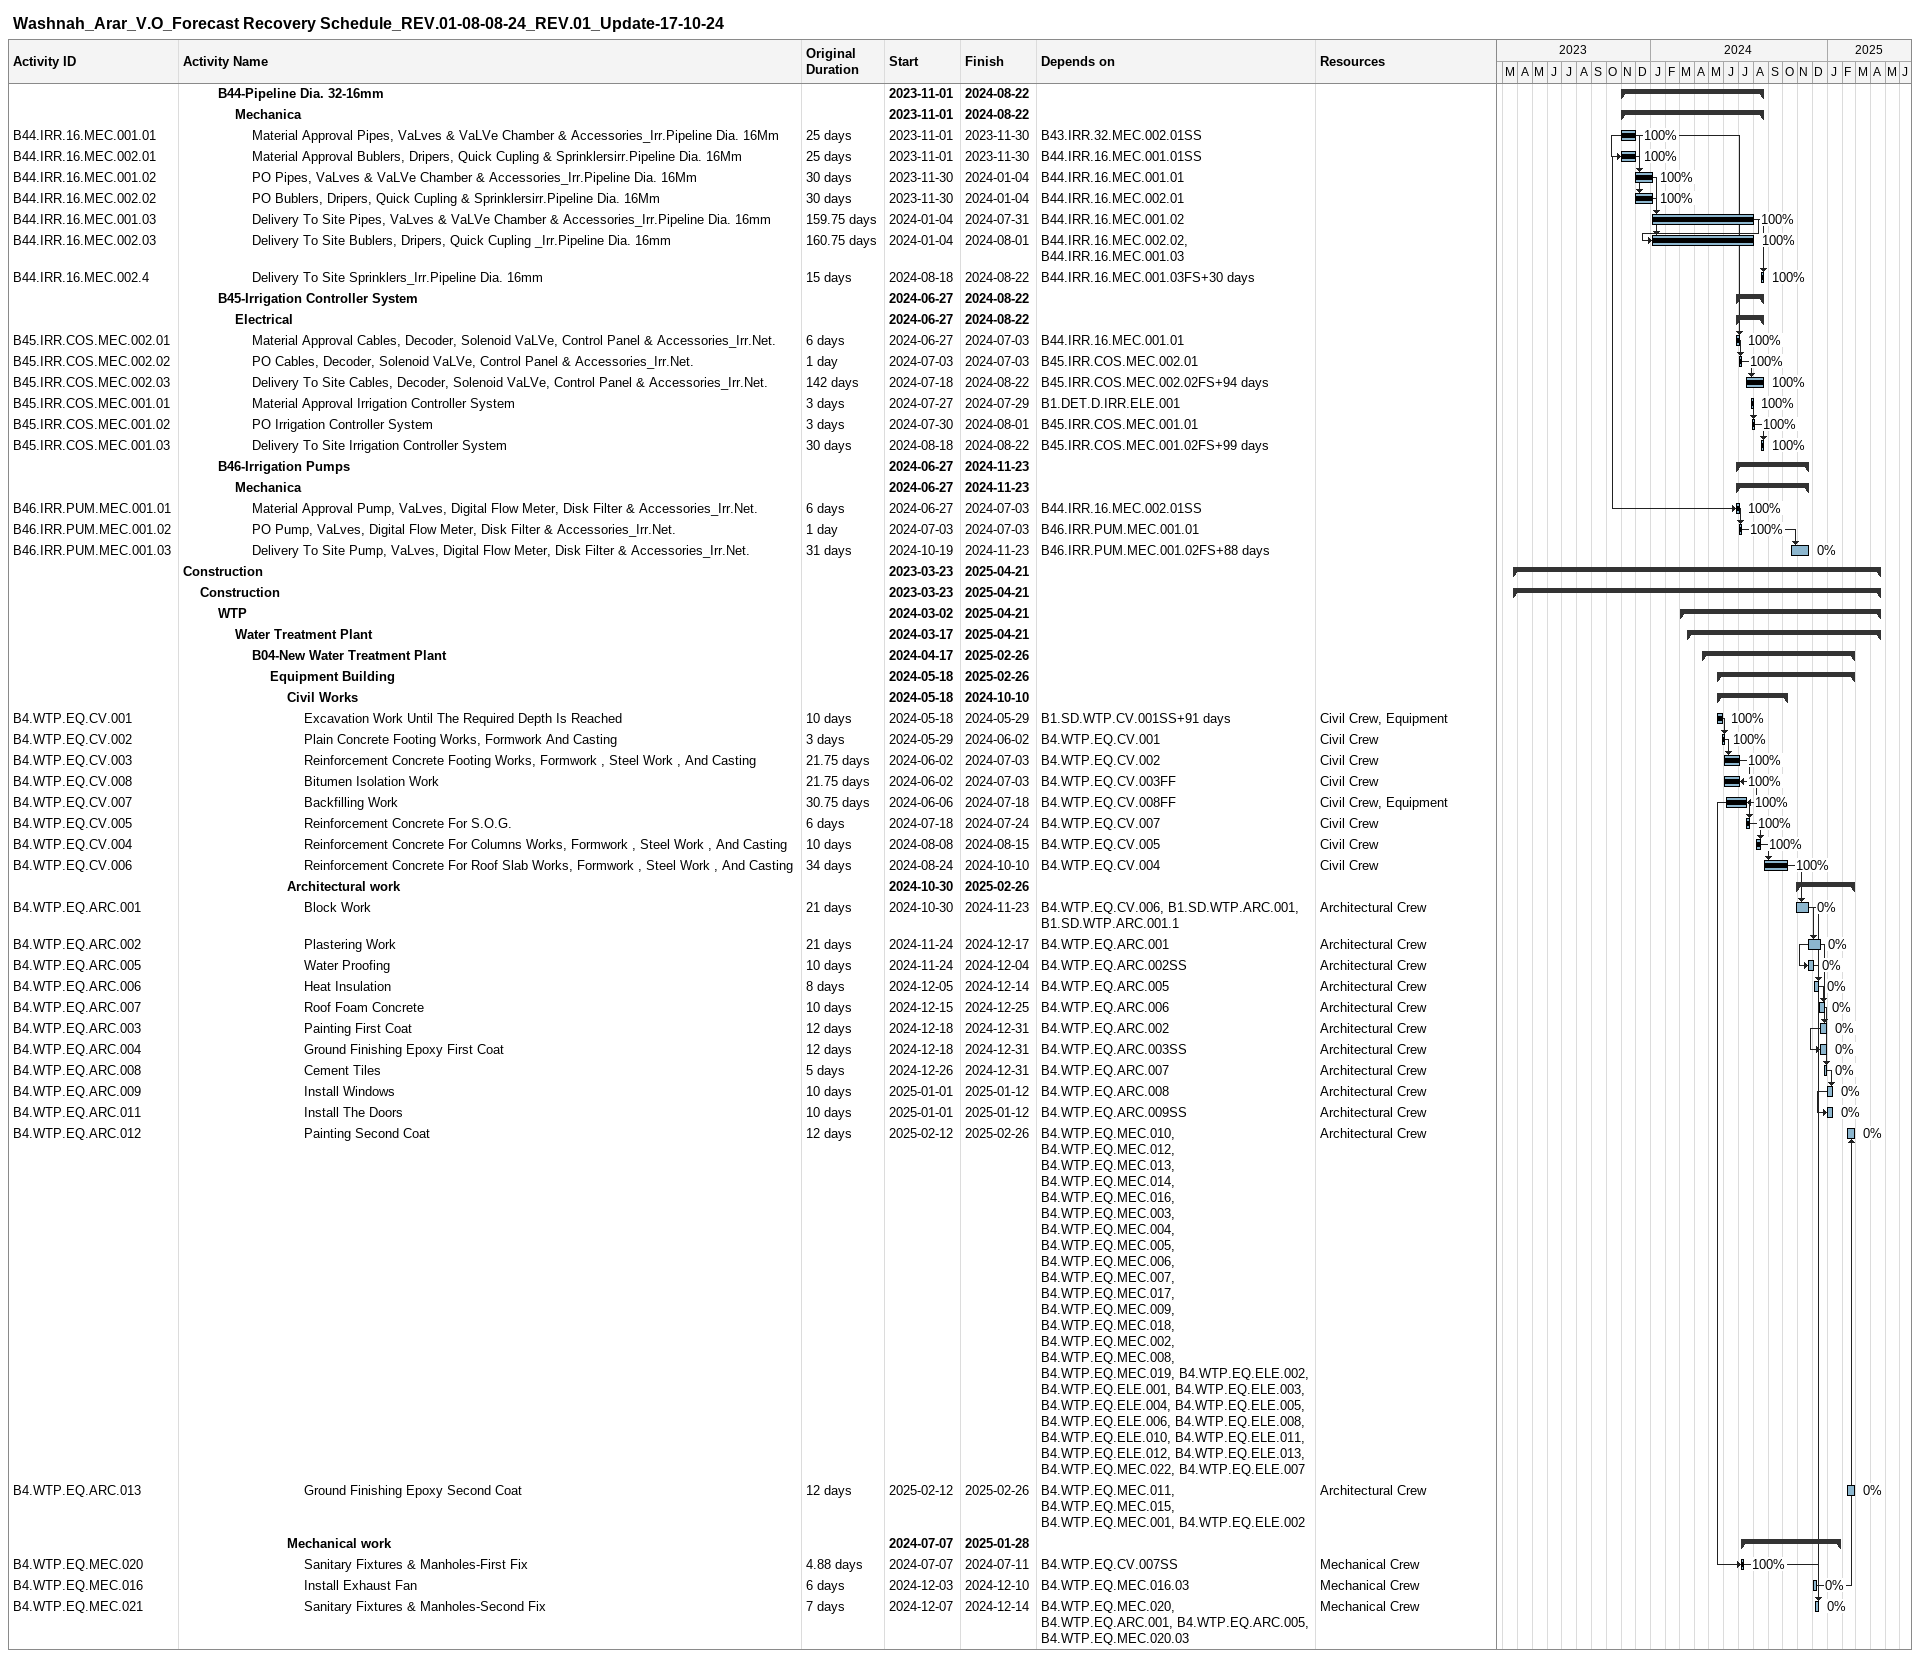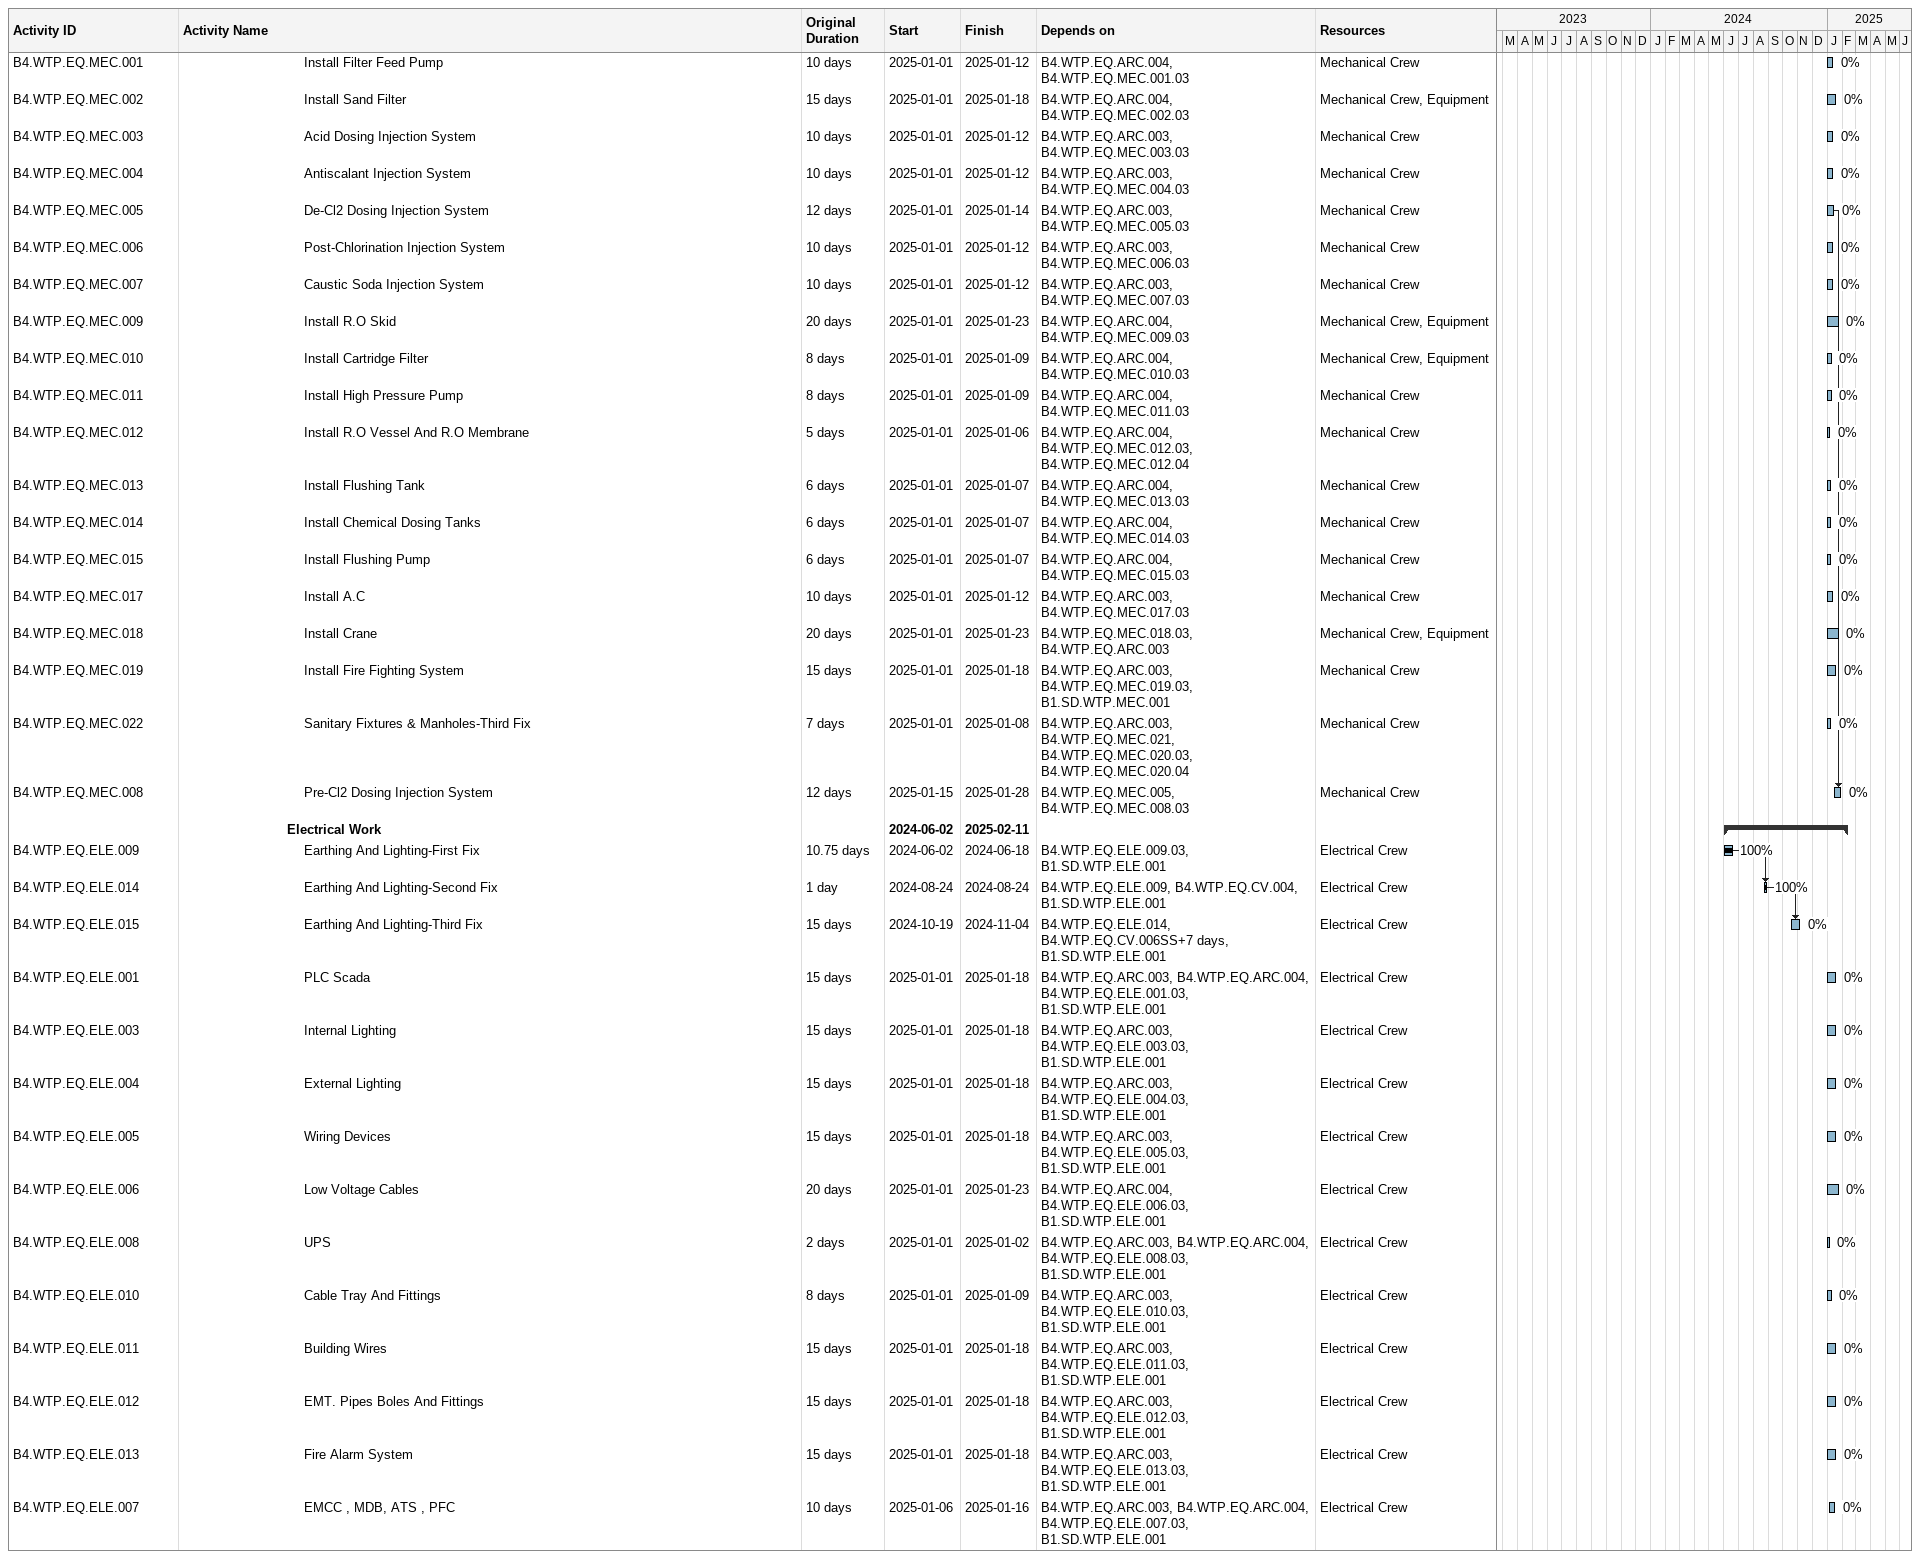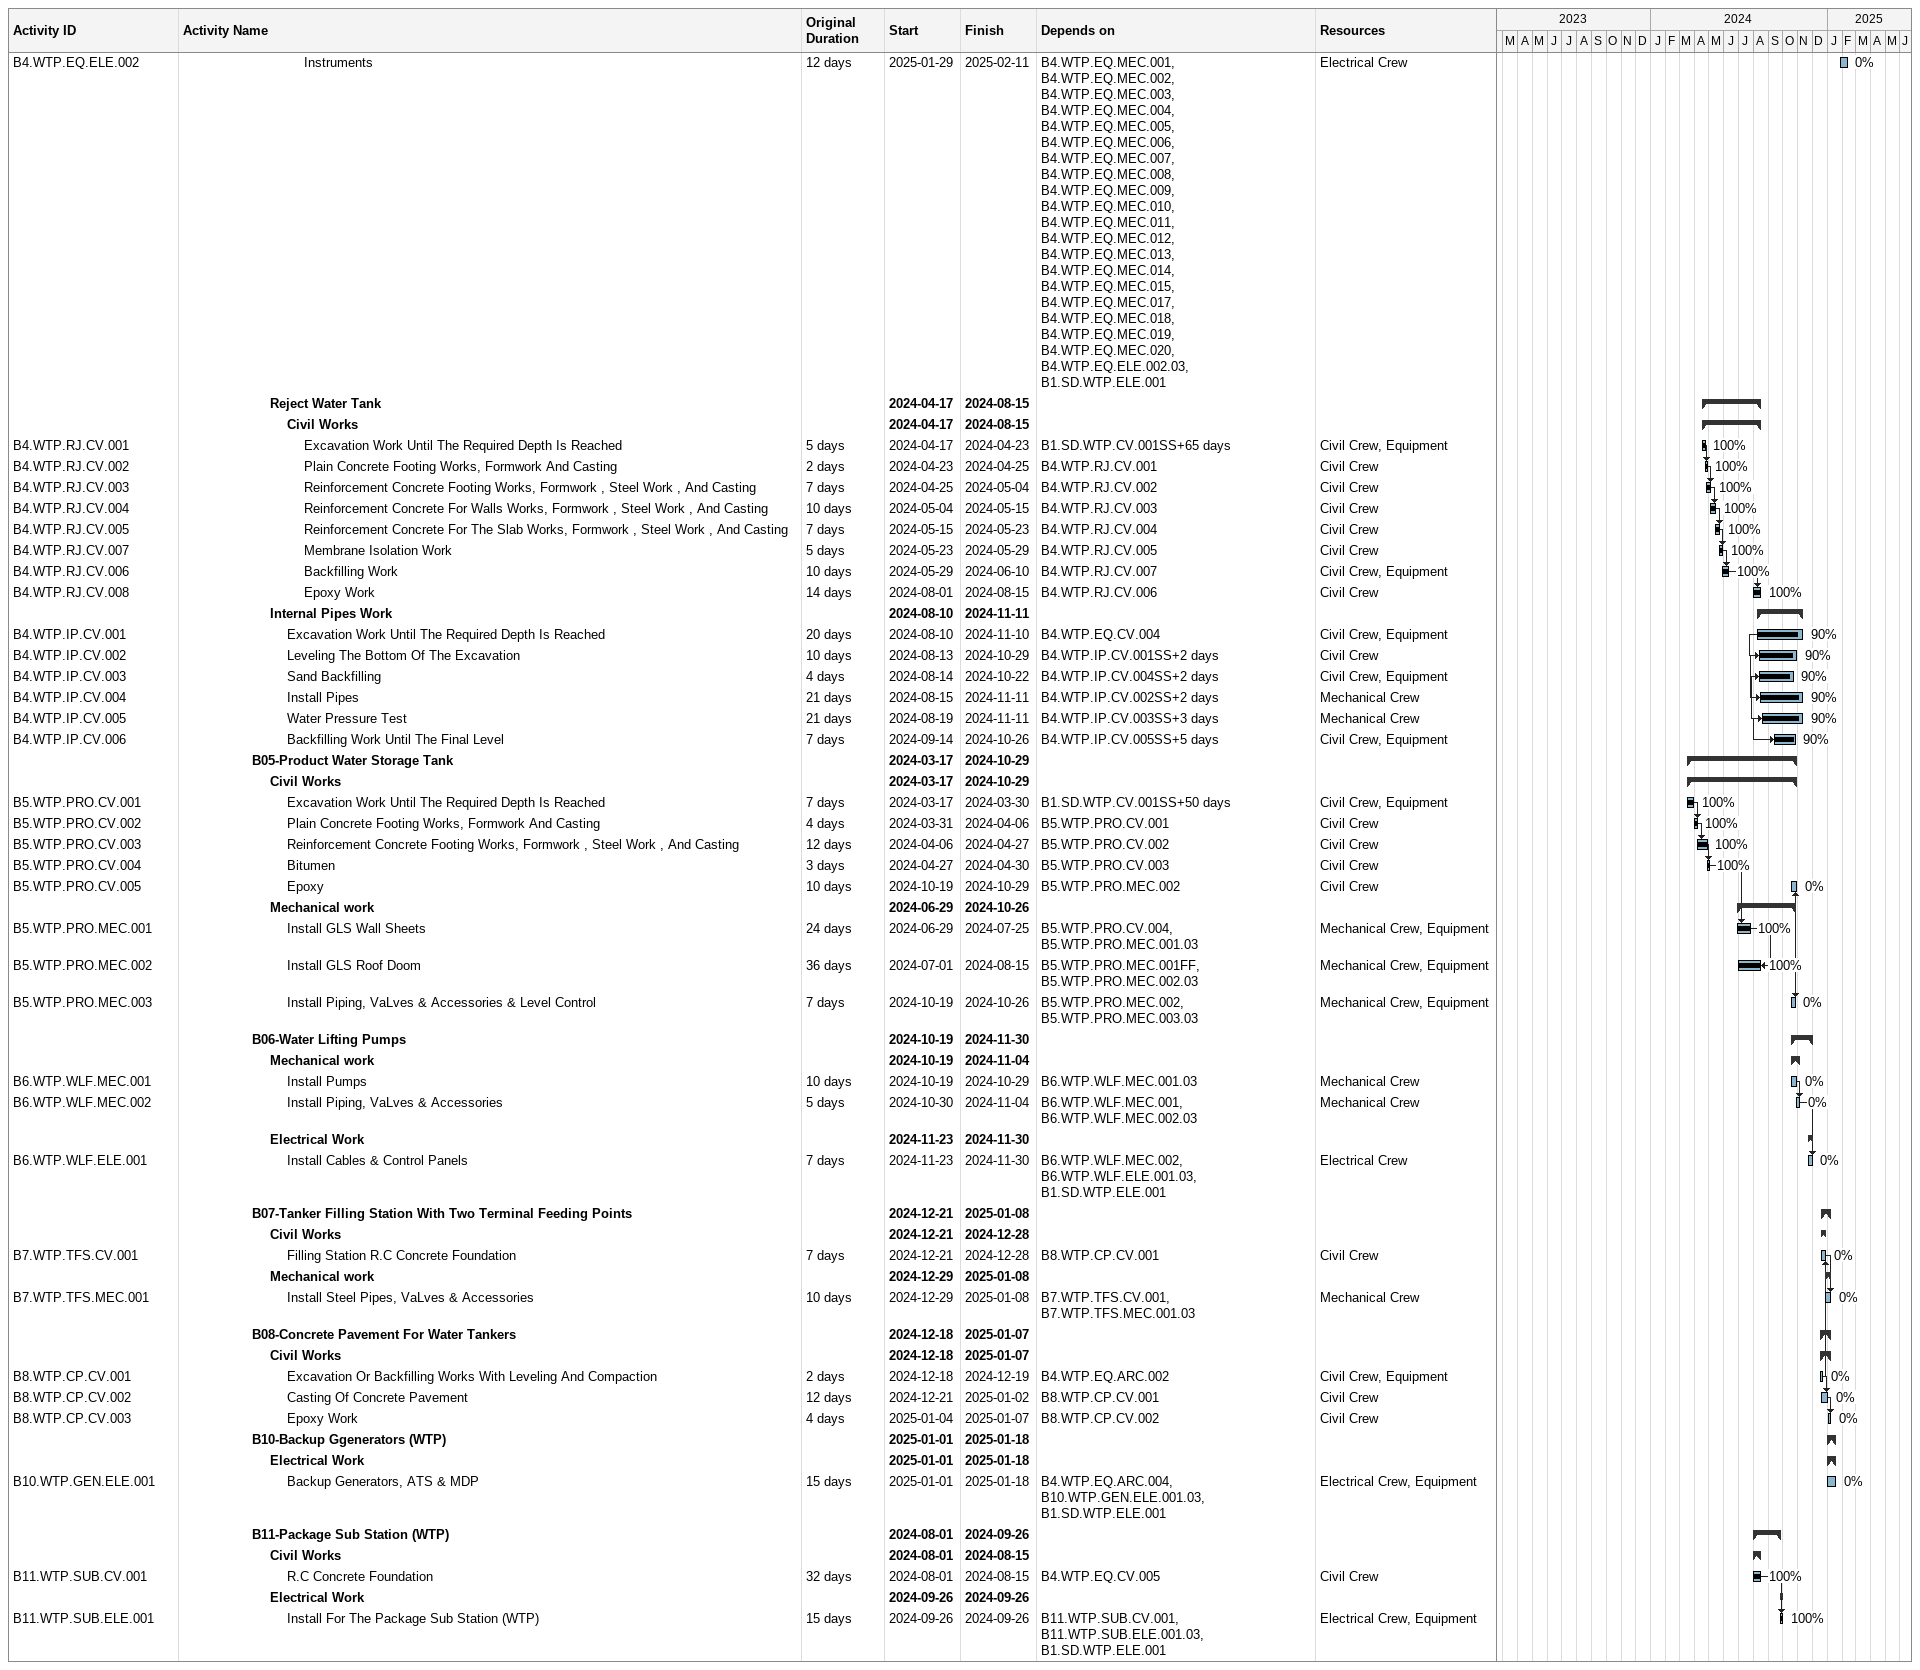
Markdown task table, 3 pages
Washnah_Arar_V.O_Forecast Recovery Schedule_REV.01-08-08-24_REV.01_Update-17-10-24

| ID | Level | Task | Original duration | Start | Finish | Predecessors | Resources | % complete |
|---|---|---|---|---|---|---|---|---|
|  | 3 | **B44-Pipeline Dia. 32-16mm** |  | 2023-11-01 | 2024-08-22 |  |  |  |
|  | 4 | **Mechanica** |  | 2023-11-01 | 2024-08-22 |  |  |  |
| B44.IRR.16.MEC.001.01 | 5 | Material Approval Pipes, VaLves & VaLVe Chamber & Accessories_Irr.Pipeline Dia. 16Mm | 25d | 2023-11-01 | 2023-11-30 | B43.IRR.32.MEC.002.01SS |  | 100 |
| B44.IRR.16.MEC.002.01 | 5 | Material Approval Bublers, Dripers, Quick Cupling & Sprinklersirr.Pipeline Dia. 16Mm | 25d | 2023-11-01 | 2023-11-30 | B44.IRR.16.MEC.001.01SS |  | 100 |
| B44.IRR.16.MEC.001.02 | 5 | PO Pipes, VaLves & VaLVe Chamber & Accessories_Irr.Pipeline Dia. 16Mm | 30d | 2023-11-30 | 2024-01-04 | B44.IRR.16.MEC.001.01 |  | 100 |
| B44.IRR.16.MEC.002.02 | 5 | PO Bublers, Dripers, Quick Cupling & Sprinklersirr.Pipeline Dia. 16Mm | 30d | 2023-11-30 | 2024-01-04 | B44.IRR.16.MEC.002.01 |  | 100 |
| B44.IRR.16.MEC.001.03 | 5 | Delivery To Site Pipes, VaLves & VaLVe Chamber & Accessories_Irr.Pipeline Dia. 16mm | 159.75d | 2024-01-04 | 2024-07-31 | B44.IRR.16.MEC.001.02 |  | 100 |
| B44.IRR.16.MEC.002.03 | 5 | Delivery To Site Bublers, Dripers, Quick Cupling _Irr.Pipeline Dia. 16mm | 160.75d | 2024-01-04 | 2024-08-01 | B44.IRR.16.MEC.002.02, B44.IRR.16.MEC.001.03 |  | 100 |
| B44.IRR.16.MEC.002.4 | 5 | Delivery To Site Sprinklers_Irr.Pipeline Dia. 16mm | 15d | 2024-08-18 | 2024-08-22 | B44.IRR.16.MEC.001.03FS+30d |  | 100 |
|  | 3 | **B45-Irrigation Controller System** |  | 2024-06-27 | 2024-08-22 |  |  |  |
|  | 4 | **Electrical** |  | 2024-06-27 | 2024-08-22 |  |  |  |
| B45.IRR.COS.MEC.002.01 | 5 | Material Approval Cables, Decoder, Solenoid VaLVe, Control Panel & Accessories_Irr.Net. | 6d | 2024-06-27 | 2024-07-03 | B44.IRR.16.MEC.001.01 |  | 100 |
| B45.IRR.COS.MEC.002.02 | 5 | PO Cables, Decoder, Solenoid VaLVe, Control Panel & Accessories_Irr.Net. | 1d | 2024-07-03 | 2024-07-03 | B45.IRR.COS.MEC.002.01 |  | 100 |
| B45.IRR.COS.MEC.002.03 | 5 | Delivery To Site Cables, Decoder, Solenoid VaLVe, Control Panel & Accessories_Irr.Net. | 142d | 2024-07-18 | 2024-08-22 | B45.IRR.COS.MEC.002.02FS+94d |  | 100 |
| B45.IRR.COS.MEC.001.01 | 5 | Material Approval Irrigation Controller System | 3d | 2024-07-27 | 2024-07-29 | B1.DET.D.IRR.ELE.001 |  | 100 |
| B45.IRR.COS.MEC.001.02 | 5 | PO Irrigation Controller System | 3d | 2024-07-30 | 2024-08-01 | B45.IRR.COS.MEC.001.01 |  | 100 |
| B45.IRR.COS.MEC.001.03 | 5 | Delivery To Site Irrigation Controller System | 30d | 2024-08-18 | 2024-08-22 | B45.IRR.COS.MEC.001.02FS+99d |  | 100 |
|  | 3 | **B46-Irrigation Pumps** |  | 2024-06-27 | 2024-11-23 |  |  |  |
|  | 4 | **Mechanica** |  | 2024-06-27 | 2024-11-23 |  |  |  |
| B46.IRR.PUM.MEC.001.01 | 5 | Material Approval Pump, VaLves, Digital Flow Meter, Disk Filter & Accessories_Irr.Net. | 6d | 2024-06-27 | 2024-07-03 | B44.IRR.16.MEC.002.01SS |  | 100 |
| B46.IRR.PUM.MEC.001.02 | 5 | PO Pump, VaLves, Digital Flow Meter, Disk Filter & Accessories_Irr.Net. | 1d | 2024-07-03 | 2024-07-03 | B46.IRR.PUM.MEC.001.01 |  | 100 |
| B46.IRR.PUM.MEC.001.03 | 5 | Delivery To Site Pump, VaLves, Digital Flow Meter, Disk Filter & Accessories_Irr.Net. | 31d | 2024-10-19 | 2024-11-23 | B46.IRR.PUM.MEC.001.02FS+88d |  | 0 |
|  | 1 | **Construction** |  | 2023-03-23 | 2025-04-21 |  |  |  |
|  | 2 | **Construction** |  | 2023-03-23 | 2025-04-21 |  |  |  |
|  | 3 | **WTP** |  | 2024-03-02 | 2025-04-21 |  |  |  |
|  | 4 | **Water Treatment Plant** |  | 2024-03-17 | 2025-04-21 |  |  |  |
|  | 5 | **B04-New Water Treatment Plant** |  | 2024-04-17 | 2025-02-26 |  |  |  |
|  | 6 | **Equipment Building** |  | 2024-05-18 | 2025-02-26 |  |  |  |
|  | 7 | **Civil Works** |  | 2024-05-18 | 2024-10-10 |  |  |  |
| B4.WTP.EQ.CV.001 | 8 | Excavation Work Until The Required Depth Is Reached | 10d | 2024-05-18 | 2024-05-29 | B1.SD.WTP.CV.001SS+91d | Civil Crew, Equipment | 100 |
| B4.WTP.EQ.CV.002 | 8 | Plain Concrete Footing Works, Formwork And Casting | 3d | 2024-05-29 | 2024-06-02 | B4.WTP.EQ.CV.001 | Civil Crew | 100 |
| B4.WTP.EQ.CV.003 | 8 | Reinforcement Concrete Footing Works, Formwork , Steel Work , And Casting | 21.75d | 2024-06-02 | 2024-07-03 | B4.WTP.EQ.CV.002 | Civil Crew | 100 |
| B4.WTP.EQ.CV.008 | 8 | Bitumen Isolation Work | 21.75d | 2024-06-02 | 2024-07-03 | B4.WTP.EQ.CV.003FF | Civil Crew | 100 |
| B4.WTP.EQ.CV.007 | 8 | Backfilling Work | 30.75d | 2024-06-06 | 2024-07-18 | B4.WTP.EQ.CV.008FF | Civil Crew, Equipment | 100 |
| B4.WTP.EQ.CV.005 | 8 | Reinforcement Concrete For S.O.G. | 6d | 2024-07-18 | 2024-07-24 | B4.WTP.EQ.CV.007 | Civil Crew | 100 |
| B4.WTP.EQ.CV.004 | 8 | Reinforcement Concrete For Columns Works, Formwork , Steel Work , And Casting | 10d | 2024-08-08 | 2024-08-15 | B4.WTP.EQ.CV.005 | Civil Crew | 100 |
| B4.WTP.EQ.CV.006 | 8 | Reinforcement Concrete For Roof Slab Works, Formwork , Steel Work , And Casting | 34d | 2024-08-24 | 2024-10-10 | B4.WTP.EQ.CV.004 | Civil Crew | 100 |
|  | 7 | **Architectural work** |  | 2024-10-30 | 2025-02-26 |  |  |  |
| B4.WTP.EQ.ARC.001 | 8 | Block Work | 21d | 2024-10-30 | 2024-11-23 | B4.WTP.EQ.CV.006, B1.SD.WTP.ARC.001, B1.SD.WTP.ARC.001.1 | Architectural Crew | 0 |
| B4.WTP.EQ.ARC.002 | 8 | Plastering Work | 21d | 2024-11-24 | 2024-12-17 | B4.WTP.EQ.ARC.001 | Architectural Crew | 0 |
| B4.WTP.EQ.ARC.005 | 8 | Water Proofing | 10d | 2024-11-24 | 2024-12-04 | B4.WTP.EQ.ARC.002SS | Architectural Crew | 0 |
| B4.WTP.EQ.ARC.006 | 8 | Heat Insulation | 8d | 2024-12-05 | 2024-12-14 | B4.WTP.EQ.ARC.005 | Architectural Crew | 0 |
| B4.WTP.EQ.ARC.007 | 8 | Roof Foam Concrete | 10d | 2024-12-15 | 2024-12-25 | B4.WTP.EQ.ARC.006 | Architectural Crew | 0 |
| B4.WTP.EQ.ARC.003 | 8 | Painting First Coat | 12d | 2024-12-18 | 2024-12-31 | B4.WTP.EQ.ARC.002 | Architectural Crew | 0 |
| B4.WTP.EQ.ARC.004 | 8 | Ground Finishing Epoxy First Coat | 12d | 2024-12-18 | 2024-12-31 | B4.WTP.EQ.ARC.003SS | Architectural Crew | 0 |
| B4.WTP.EQ.ARC.008 | 8 | Cement Tiles | 5d | 2024-12-26 | 2024-12-31 | B4.WTP.EQ.ARC.007 | Architectural Crew | 0 |
| B4.WTP.EQ.ARC.009 | 8 | Install Windows | 10d | 2025-01-01 | 2025-01-12 | B4.WTP.EQ.ARC.008 | Architectural Crew | 0 |
| B4.WTP.EQ.ARC.011 | 8 | Install The Doors | 10d | 2025-01-01 | 2025-01-12 | B4.WTP.EQ.ARC.009SS | Architectural Crew | 0 |
| B4.WTP.EQ.ARC.012 | 8 | Painting Second Coat | 12d | 2025-02-12 | 2025-02-26 | B4.WTP.EQ.MEC.010, B4.WTP.EQ.MEC.012, B4.WTP.EQ.MEC.013, B4.WTP.EQ.MEC.014, B4.WTP.EQ.MEC.016, B4.WTP.EQ.MEC.003, B4.WTP.EQ.MEC.004, B4.WTP.EQ.MEC.005, B4.WTP.EQ.MEC.006, B4.WTP.EQ.MEC.007, B4.WTP.EQ.MEC.017, B4.WTP.EQ.MEC.009, B4.WTP.EQ.MEC.018, B4.WTP.EQ.MEC.002, B4.WTP.EQ.MEC.008, B4.WTP.EQ.MEC.019, B4.WTP.EQ.ELE.002, B4.WTP.EQ.ELE.001, B4.WTP.EQ.ELE.003, B4.WTP.EQ.ELE.004, B4.WTP.EQ.ELE.005, B4.WTP.EQ.ELE.006, B4.WTP.EQ.ELE.008, B4.WTP.EQ.ELE.010, B4.WTP.EQ.ELE.011, B4.WTP.EQ.ELE.012, B4.WTP.EQ.ELE.013, B4.WTP.EQ.MEC.022, B4.WTP.EQ.ELE.007 | Architectural Crew | 0 |
| B4.WTP.EQ.ARC.013 | 8 | Ground Finishing Epoxy Second Coat | 12d | 2025-02-12 | 2025-02-26 | B4.WTP.EQ.MEC.011, B4.WTP.EQ.MEC.015, B4.WTP.EQ.MEC.001, B4.WTP.EQ.ELE.002 | Architectural Crew | 0 |
|  | 7 | **Mechanical work** |  | 2024-07-07 | 2025-01-28 |  |  |  |
| B4.WTP.EQ.MEC.020 | 8 | Sanitary Fixtures & Manholes-First Fix | 4.88d | 2024-07-07 | 2024-07-11 | B4.WTP.EQ.CV.007SS | Mechanical Crew | 100 |
| B4.WTP.EQ.MEC.016 | 8 | Install Exhaust Fan | 6d | 2024-12-03 | 2024-12-10 | B4.WTP.EQ.MEC.016.03 | Mechanical Crew | 0 |
| B4.WTP.EQ.MEC.021 | 8 | Sanitary Fixtures & Manholes-Second Fix | 7d | 2024-12-07 | 2024-12-14 | B4.WTP.EQ.MEC.020, B4.WTP.EQ.ARC.001, B4.WTP.EQ.ARC.005, B4.WTP.EQ.MEC.020.03 | Mechanical Crew | 0 |
| B4.WTP.EQ.MEC.001 | 8 | Install Filter Feed Pump | 10d | 2025-01-01 | 2025-01-12 | B4.WTP.EQ.ARC.004, B4.WTP.EQ.MEC.001.03 | Mechanical Crew | 0 |
| B4.WTP.EQ.MEC.002 | 8 | Install Sand Filter | 15d | 2025-01-01 | 2025-01-18 | B4.WTP.EQ.ARC.004, B4.WTP.EQ.MEC.002.03 | Mechanical Crew, Equipment | 0 |
| B4.WTP.EQ.MEC.003 | 8 | Acid Dosing Injection System | 10d | 2025-01-01 | 2025-01-12 | B4.WTP.EQ.ARC.003, B4.WTP.EQ.MEC.003.03 | Mechanical Crew | 0 |
| B4.WTP.EQ.MEC.004 | 8 | Antiscalant Injection System | 10d | 2025-01-01 | 2025-01-12 | B4.WTP.EQ.ARC.003, B4.WTP.EQ.MEC.004.03 | Mechanical Crew | 0 |
| B4.WTP.EQ.MEC.005 | 8 | De-Cl2 Dosing Injection System | 12d | 2025-01-01 | 2025-01-14 | B4.WTP.EQ.ARC.003, B4.WTP.EQ.MEC.005.03 | Mechanical Crew | 0 |
| B4.WTP.EQ.MEC.006 | 8 | Post-Chlorination Injection System | 10d | 2025-01-01 | 2025-01-12 | B4.WTP.EQ.ARC.003, B4.WTP.EQ.MEC.006.03 | Mechanical Crew | 0 |
| B4.WTP.EQ.MEC.007 | 8 | Caustic Soda Injection System | 10d | 2025-01-01 | 2025-01-12 | B4.WTP.EQ.ARC.003, B4.WTP.EQ.MEC.007.03 | Mechanical Crew | 0 |
| B4.WTP.EQ.MEC.009 | 8 | Install R.O Skid | 20d | 2025-01-01 | 2025-01-23 | B4.WTP.EQ.ARC.004, B4.WTP.EQ.MEC.009.03 | Mechanical Crew, Equipment | 0 |
| B4.WTP.EQ.MEC.010 | 8 | Install Cartridge Filter | 8d | 2025-01-01 | 2025-01-09 | B4.WTP.EQ.ARC.004, B4.WTP.EQ.MEC.010.03 | Mechanical Crew, Equipment | 0 |
| B4.WTP.EQ.MEC.011 | 8 | Install High Pressure Pump | 8d | 2025-01-01 | 2025-01-09 | B4.WTP.EQ.ARC.004, B4.WTP.EQ.MEC.011.03 | Mechanical Crew | 0 |
| B4.WTP.EQ.MEC.012 | 8 | Install R.O Vessel And R.O Membrane | 5d | 2025-01-01 | 2025-01-06 | B4.WTP.EQ.ARC.004, B4.WTP.EQ.MEC.012.03, B4.WTP.EQ.MEC.012.04 | Mechanical Crew | 0 |
| B4.WTP.EQ.MEC.013 | 8 | Install Flushing Tank | 6d | 2025-01-01 | 2025-01-07 | B4.WTP.EQ.ARC.004, B4.WTP.EQ.MEC.013.03 | Mechanical Crew | 0 |
| B4.WTP.EQ.MEC.014 | 8 | Install Chemical Dosing Tanks | 6d | 2025-01-01 | 2025-01-07 | B4.WTP.EQ.ARC.004, B4.WTP.EQ.MEC.014.03 | Mechanical Crew | 0 |
| B4.WTP.EQ.MEC.015 | 8 | Install Flushing Pump | 6d | 2025-01-01 | 2025-01-07 | B4.WTP.EQ.ARC.004, B4.WTP.EQ.MEC.015.03 | Mechanical Crew | 0 |
| B4.WTP.EQ.MEC.017 | 8 | Install A.C | 10d | 2025-01-01 | 2025-01-12 | B4.WTP.EQ.ARC.003, B4.WTP.EQ.MEC.017.03 | Mechanical Crew | 0 |
| B4.WTP.EQ.MEC.018 | 8 | Install Crane | 20d | 2025-01-01 | 2025-01-23 | B4.WTP.EQ.MEC.018.03, B4.WTP.EQ.ARC.003 | Mechanical Crew, Equipment | 0 |
| B4.WTP.EQ.MEC.019 | 8 | Install Fire Fighting System | 15d | 2025-01-01 | 2025-01-18 | B4.WTP.EQ.ARC.003, B4.WTP.EQ.MEC.019.03, B1.SD.WTP.MEC.001 | Mechanical Crew | 0 |
| B4.WTP.EQ.MEC.022 | 8 | Sanitary Fixtures & Manholes-Third Fix | 7d | 2025-01-01 | 2025-01-08 | B4.WTP.EQ.ARC.003, B4.WTP.EQ.MEC.021, B4.WTP.EQ.MEC.020.03, B4.WTP.EQ.MEC.020.04 | Mechanical Crew | 0 |
| B4.WTP.EQ.MEC.008 | 8 | Pre-Cl2 Dosing Injection System | 12d | 2025-01-15 | 2025-01-28 | B4.WTP.EQ.MEC.005, B4.WTP.EQ.MEC.008.03 | Mechanical Crew | 0 |
|  | 7 | **Electrical Work** |  | 2024-06-02 | 2025-02-11 |  |  |  |
| B4.WTP.EQ.ELE.009 | 8 | Earthing And Lighting-First Fix | 10.75d | 2024-06-02 | 2024-06-18 | B4.WTP.EQ.ELE.009.03, B1.SD.WTP.ELE.001 | Electrical Crew | 100 |
| B4.WTP.EQ.ELE.014 | 8 | Earthing And Lighting-Second Fix | 1d | 2024-08-24 | 2024-08-24 | B4.WTP.EQ.ELE.009, B4.WTP.EQ.CV.004, B1.SD.WTP.ELE.001 | Electrical Crew | 100 |
| B4.WTP.EQ.ELE.015 | 8 | Earthing And Lighting-Third Fix | 15d | 2024-10-19 | 2024-11-04 | B4.WTP.EQ.ELE.014, B4.WTP.EQ.CV.006SS+7d, B1.SD.WTP.ELE.001 | Electrical Crew | 0 |
| B4.WTP.EQ.ELE.001 | 8 | PLC Scada | 15d | 2025-01-01 | 2025-01-18 | B4.WTP.EQ.ARC.003, B4.WTP.EQ.ARC.004, B4.WTP.EQ.ELE.001.03, B1.SD.WTP.ELE.001 | Electrical Crew | 0 |
| B4.WTP.EQ.ELE.003 | 8 | Internal Lighting | 15d | 2025-01-01 | 2025-01-18 | B4.WTP.EQ.ARC.003, B4.WTP.EQ.ELE.003.03, B1.SD.WTP.ELE.001 | Electrical Crew | 0 |
| B4.WTP.EQ.ELE.004 | 8 | External Lighting | 15d | 2025-01-01 | 2025-01-18 | B4.WTP.EQ.ARC.003, B4.WTP.EQ.ELE.004.03, B1.SD.WTP.ELE.001 | Electrical Crew | 0 |
| B4.WTP.EQ.ELE.005 | 8 | Wiring Devices | 15d | 2025-01-01 | 2025-01-18 | B4.WTP.EQ.ARC.003, B4.WTP.EQ.ELE.005.03, B1.SD.WTP.ELE.001 | Electrical Crew | 0 |
| B4.WTP.EQ.ELE.006 | 8 | Low Voltage Cables | 20d | 2025-01-01 | 2025-01-23 | B4.WTP.EQ.ARC.004, B4.WTP.EQ.ELE.006.03, B1.SD.WTP.ELE.001 | Electrical Crew | 0 |
| B4.WTP.EQ.ELE.008 | 8 | UPS | 2d | 2025-01-01 | 2025-01-02 | B4.WTP.EQ.ARC.003, B4.WTP.EQ.ARC.004, B4.WTP.EQ.ELE.008.03, B1.SD.WTP.ELE.001 | Electrical Crew | 0 |
| B4.WTP.EQ.ELE.010 | 8 | Cable Tray And Fittings | 8d | 2025-01-01 | 2025-01-09 | B4.WTP.EQ.ARC.003, B4.WTP.EQ.ELE.010.03, B1.SD.WTP.ELE.001 | Electrical Crew | 0 |
| B4.WTP.EQ.ELE.011 | 8 | Building Wires | 15d | 2025-01-01 | 2025-01-18 | B4.WTP.EQ.ARC.003, B4.WTP.EQ.ELE.011.03, B1.SD.WTP.ELE.001 | Electrical Crew | 0 |
| B4.WTP.EQ.ELE.012 | 8 | EMT. Pipes Boles And Fittings | 15d | 2025-01-01 | 2025-01-18 | B4.WTP.EQ.ARC.003, B4.WTP.EQ.ELE.012.03, B1.SD.WTP.ELE.001 | Electrical Crew | 0 |
| B4.WTP.EQ.ELE.013 | 8 | Fire Alarm System | 15d | 2025-01-01 | 2025-01-18 | B4.WTP.EQ.ARC.003, B4.WTP.EQ.ELE.013.03, B1.SD.WTP.ELE.001 | Electrical Crew | 0 |
| B4.WTP.EQ.ELE.007 | 8 | EMCC , MDB, ATS , PFC | 10d | 2025-01-06 | 2025-01-16 | B4.WTP.EQ.ARC.003, B4.WTP.EQ.ARC.004, B4.WTP.EQ.ELE.007.03, B1.SD.WTP.ELE.001 | Electrical Crew | 0 |
| B4.WTP.EQ.ELE.002 | 8 | Instruments | 12d | 2025-01-29 | 2025-02-11 | B4.WTP.EQ.MEC.001, B4.WTP.EQ.MEC.002, B4.WTP.EQ.MEC.003, B4.WTP.EQ.MEC.004, B4.WTP.EQ.MEC.005, B4.WTP.EQ.MEC.006, B4.WTP.EQ.MEC.007, B4.WTP.EQ.MEC.008, B4.WTP.EQ.MEC.009, B4.WTP.EQ.MEC.010, B4.WTP.EQ.MEC.011, B4.WTP.EQ.MEC.012, B4.WTP.EQ.MEC.013, B4.WTP.EQ.MEC.014, B4.WTP.EQ.MEC.015, B4.WTP.EQ.MEC.017, B4.WTP.EQ.MEC.018, B4.WTP.EQ.MEC.019, B4.WTP.EQ.MEC.020, B4.WTP.EQ.ELE.002.03, B1.SD.WTP.ELE.001 | Electrical Crew | 0 |
|  | 6 | **Reject Water Tank** |  | 2024-04-17 | 2024-08-15 |  |  |  |
|  | 7 | **Civil Works** |  | 2024-04-17 | 2024-08-15 |  |  |  |
| B4.WTP.RJ.CV.001 | 8 | Excavation Work Until The Required Depth Is Reached | 5d | 2024-04-17 | 2024-04-23 | B1.SD.WTP.CV.001SS+65d | Civil Crew, Equipment | 100 |
| B4.WTP.RJ.CV.002 | 8 | Plain Concrete Footing Works, Formwork And Casting | 2d | 2024-04-23 | 2024-04-25 | B4.WTP.RJ.CV.001 | Civil Crew | 100 |
| B4.WTP.RJ.CV.003 | 8 | Reinforcement Concrete Footing Works, Formwork , Steel Work , And Casting | 7d | 2024-04-25 | 2024-05-04 | B4.WTP.RJ.CV.002 | Civil Crew | 100 |
| B4.WTP.RJ.CV.004 | 8 | Reinforcement Concrete For Walls Works, Formwork , Steel Work , And Casting | 10d | 2024-05-04 | 2024-05-15 | B4.WTP.RJ.CV.003 | Civil Crew | 100 |
| B4.WTP.RJ.CV.005 | 8 | Reinforcement Concrete For The Slab Works, Formwork , Steel Work , And Casting | 7d | 2024-05-15 | 2024-05-23 | B4.WTP.RJ.CV.004 | Civil Crew | 100 |
| B4.WTP.RJ.CV.007 | 8 | Membrane Isolation Work | 5d | 2024-05-23 | 2024-05-29 | B4.WTP.RJ.CV.005 | Civil Crew | 100 |
| B4.WTP.RJ.CV.006 | 8 | Backfilling Work | 10d | 2024-05-29 | 2024-06-10 | B4.WTP.RJ.CV.007 | Civil Crew, Equipment | 100 |
| B4.WTP.RJ.CV.008 | 8 | Epoxy Work | 14d | 2024-08-01 | 2024-08-15 | B4.WTP.RJ.CV.006 | Civil Crew | 100 |
|  | 6 | **Internal Pipes Work** |  | 2024-08-10 | 2024-11-11 |  |  |  |
| B4.WTP.IP.CV.001 | 7 | Excavation Work Until The Required Depth Is Reached | 20d | 2024-08-10 | 2024-11-10 | B4.WTP.EQ.CV.004 | Civil Crew, Equipment | 90 |
| B4.WTP.IP.CV.002 | 7 | Leveling The Bottom Of The Excavation | 10d | 2024-08-13 | 2024-10-29 | B4.WTP.IP.CV.001SS+2d | Civil Crew | 90 |
| B4.WTP.IP.CV.003 | 7 | Sand Backfilling | 4d | 2024-08-14 | 2024-10-22 | B4.WTP.IP.CV.004SS+2d | Civil Crew, Equipment | 90 |
| B4.WTP.IP.CV.004 | 7 | Install Pipes | 21d | 2024-08-15 | 2024-11-11 | B4.WTP.IP.CV.002SS+2d | Mechanical Crew | 90 |
| B4.WTP.IP.CV.005 | 7 | Water Pressure Test | 21d | 2024-08-19 | 2024-11-11 | B4.WTP.IP.CV.003SS+3d | Mechanical Crew | 90 |
| B4.WTP.IP.CV.006 | 7 | Backfilling Work Until The Final Level | 7d | 2024-09-14 | 2024-10-26 | B4.WTP.IP.CV.005SS+5d | Civil Crew, Equipment | 90 |
|  | 5 | **B05-Product Water Storage Tank** |  | 2024-03-17 | 2024-10-29 |  |  |  |
|  | 6 | **Civil Works** |  | 2024-03-17 | 2024-10-29 |  |  |  |
| B5.WTP.PRO.CV.001 | 7 | Excavation Work Until The Required Depth Is Reached | 7d | 2024-03-17 | 2024-03-30 | B1.SD.WTP.CV.001SS+50d | Civil Crew, Equipment | 100 |
| B5.WTP.PRO.CV.002 | 7 | Plain Concrete Footing Works, Formwork And Casting | 4d | 2024-03-31 | 2024-04-06 | B5.WTP.PRO.CV.001 | Civil Crew | 100 |
| B5.WTP.PRO.CV.003 | 7 | Reinforcement Concrete Footing Works, Formwork , Steel Work , And Casting | 12d | 2024-04-06 | 2024-04-27 | B5.WTP.PRO.CV.002 | Civil Crew | 100 |
| B5.WTP.PRO.CV.004 | 7 | Bitumen | 3d | 2024-04-27 | 2024-04-30 | B5.WTP.PRO.CV.003 | Civil Crew | 100 |
| B5.WTP.PRO.CV.005 | 7 | Epoxy | 10d | 2024-10-19 | 2024-10-29 | B5.WTP.PRO.MEC.002 | Civil Crew | 0 |
|  | 6 | **Mechanical work** |  | 2024-06-29 | 2024-10-26 |  |  |  |
| B5.WTP.PRO.MEC.001 | 7 | Install GLS Wall Sheets | 24d | 2024-06-29 | 2024-07-25 | B5.WTP.PRO.CV.004, B5.WTP.PRO.MEC.001.03 | Mechanical Crew, Equipment | 100 |
| B5.WTP.PRO.MEC.002 | 7 | Install GLS Roof Doom | 36d | 2024-07-01 | 2024-08-15 | B5.WTP.PRO.MEC.001FF, B5.WTP.PRO.MEC.002.03 | Mechanical Crew, Equipment | 100 |
| B5.WTP.PRO.MEC.003 | 7 | Install Piping, VaLves & Accessories & Level Control | 7d | 2024-10-19 | 2024-10-26 | B5.WTP.PRO.MEC.002, B5.WTP.PRO.MEC.003.03 | Mechanical Crew, Equipment | 0 |
|  | 5 | **B06-Water Lifting Pumps** |  | 2024-10-19 | 2024-11-30 |  |  |  |
|  | 6 | **Mechanical work** |  | 2024-10-19 | 2024-11-04 |  |  |  |
| B6.WTP.WLF.MEC.001 | 7 | Install Pumps | 10d | 2024-10-19 | 2024-10-29 | B6.WTP.WLF.MEC.001.03 | Mechanical Crew | 0 |
| B6.WTP.WLF.MEC.002 | 7 | Install Piping, VaLves & Accessories | 5d | 2024-10-30 | 2024-11-04 | B6.WTP.WLF.MEC.001, B6.WTP.WLF.MEC.002.03 | Mechanical Crew | 0 |
|  | 6 | **Electrical Work** |  | 2024-11-23 | 2024-11-30 |  |  |  |
| B6.WTP.WLF.ELE.001 | 7 | Install Cables & Control Panels | 7d | 2024-11-23 | 2024-11-30 | B6.WTP.WLF.MEC.002, B6.WTP.WLF.ELE.001.03, B1.SD.WTP.ELE.001 | Electrical Crew | 0 |
|  | 5 | **B07-Tanker Filling Station With Two Terminal Feeding Points** |  | 2024-12-21 | 2025-01-08 |  |  |  |
|  | 6 | **Civil Works** |  | 2024-12-21 | 2024-12-28 |  |  |  |
| B7.WTP.TFS.CV.001 | 7 | Filling Station R.C Concrete Foundation | 7d | 2024-12-21 | 2024-12-28 | B8.WTP.CP.CV.001 | Civil Crew | 0 |
|  | 6 | **Mechanical work** |  | 2024-12-29 | 2025-01-08 |  |  |  |
| B7.WTP.TFS.MEC.001 | 7 | Install Steel Pipes, VaLves & Accessories | 10d | 2024-12-29 | 2025-01-08 | B7.WTP.TFS.CV.001, B7.WTP.TFS.MEC.001.03 | Mechanical Crew | 0 |
|  | 5 | **B08-Concrete Pavement For Water Tankers** |  | 2024-12-18 | 2025-01-07 |  |  |  |
|  | 6 | **Civil Works** |  | 2024-12-18 | 2025-01-07 |  |  |  |
| B8.WTP.CP.CV.001 | 7 | Excavation Or Backfilling Works With Leveling And Compaction | 2d | 2024-12-18 | 2024-12-19 | B4.WTP.EQ.ARC.002 | Civil Crew, Equipment | 0 |
| B8.WTP.CP.CV.002 | 7 | Casting Of Concrete Pavement | 12d | 2024-12-21 | 2025-01-02 | B8.WTP.CP.CV.001 | Civil Crew | 0 |
| B8.WTP.CP.CV.003 | 7 | Epoxy Work | 4d | 2025-01-04 | 2025-01-07 | B8.WTP.CP.CV.002 | Civil Crew | 0 |
|  | 5 | **B10-Backup Ggenerators (WTP)** |  | 2025-01-01 | 2025-01-18 |  |  |  |
|  | 6 | **Electrical Work** |  | 2025-01-01 | 2025-01-18 |  |  |  |
| B10.WTP.GEN.ELE.001 | 7 | Backup Generators, ATS & MDP | 15d | 2025-01-01 | 2025-01-18 | B4.WTP.EQ.ARC.004, B10.WTP.GEN.ELE.001.03, B1.SD.WTP.ELE.001 | Electrical Crew, Equipment | 0 |
|  | 5 | **B11-Package Sub Station (WTP)** |  | 2024-08-01 | 2024-09-26 |  |  |  |
|  | 6 | **Civil Works** |  | 2024-08-01 | 2024-08-15 |  |  |  |
| B11.WTP.SUB.CV.001 | 7 | R.C Concrete Foundation | 32d | 2024-08-01 | 2024-08-15 | B4.WTP.EQ.CV.005 | Civil Crew | 100 |
|  | 6 | **Electrical Work** |  | 2024-09-26 | 2024-09-26 |  |  |  |
| B11.WTP.SUB.ELE.001 | 7 | Install For The Package Sub Station (WTP) | 15d | 2024-09-26 | 2024-09-26 | B11.WTP.SUB.CV.001, B11.WTP.SUB.ELE.001.03, B1.SD.WTP.ELE.001 | Electrical Crew, Equipment | 100 |
